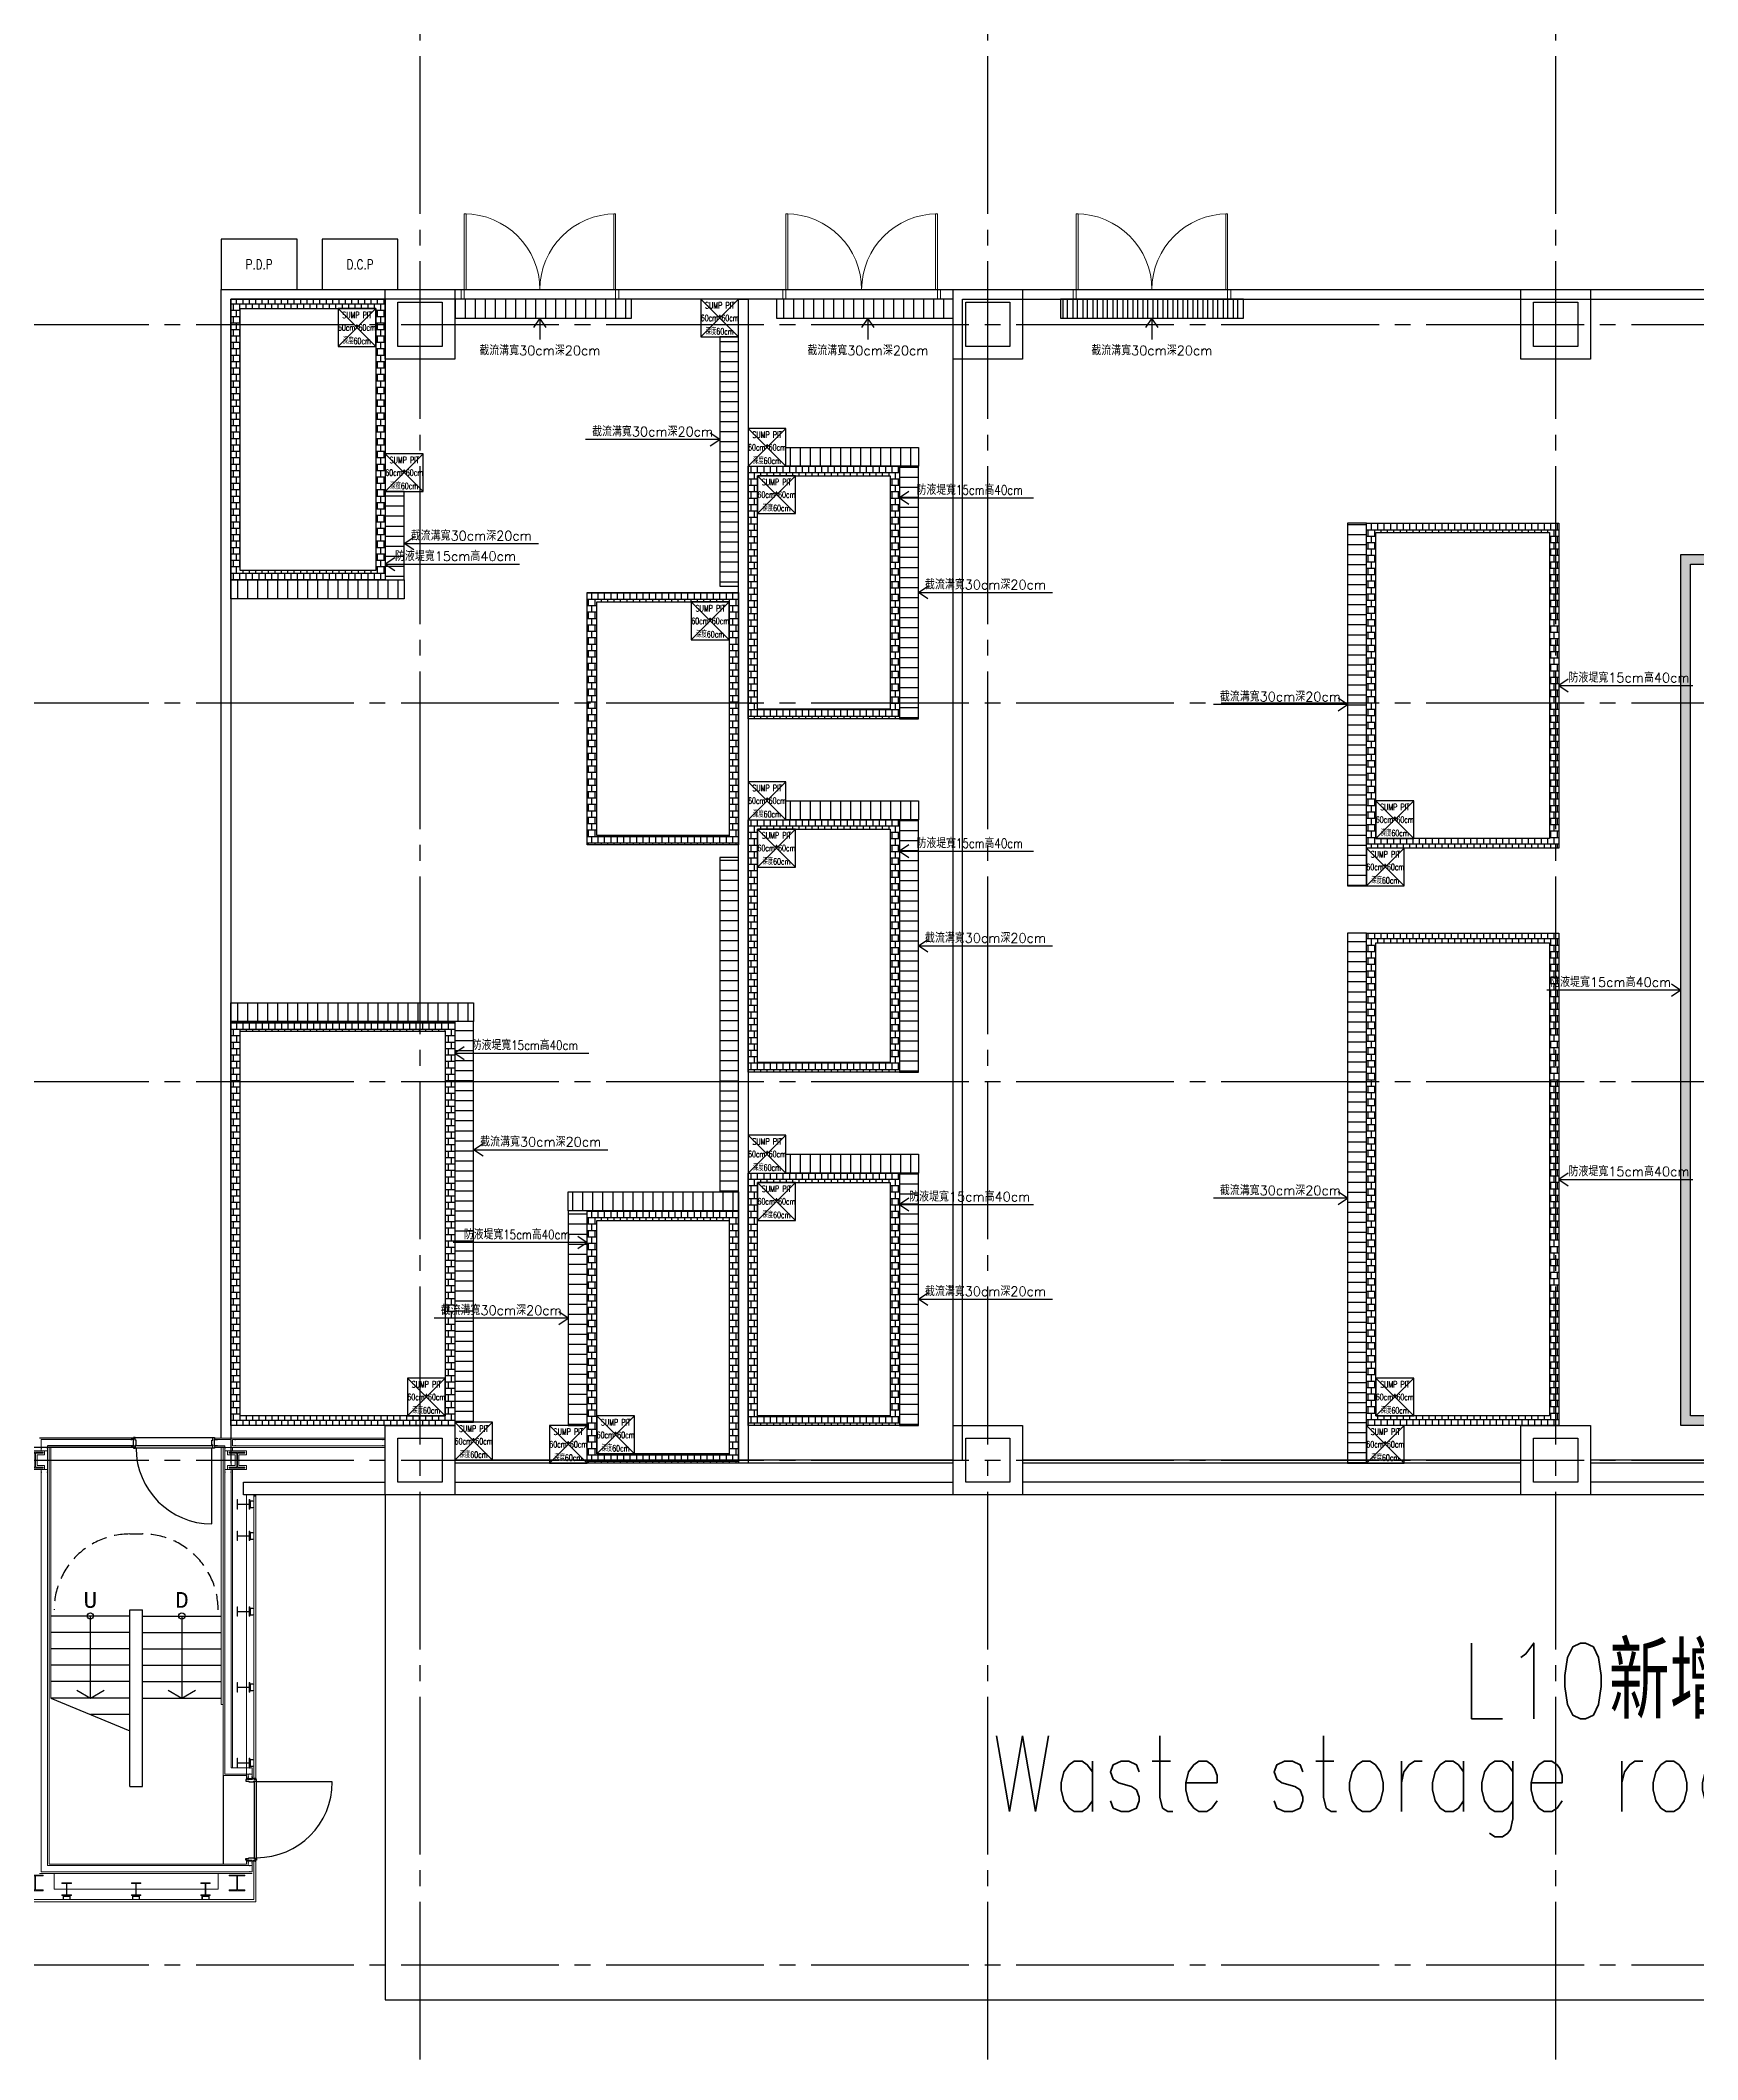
# Model space of a CAD drawing. Header units: millimetres. Extents: x -8103 to 195597, y 6477 to 112111.
# Drawn here: x 8458 to 11085, y 10600 to 13800 of the extents above; entities that cross this region are included whole.
import ezdxf
from ezdxf.enums import TextEntityAlignment as Align

# ---------------------------------------------------------------- set-up
doc = ezdxf.new("R2010")
doc.units = ezdxf.units.MM
doc.header["$LTSCALE"] = 100
doc.linetypes.add('X-N-FAB-L10$0$COL-CEN-LIN', pattern=[3.25, 2.5, -0.25, 0.25, -0.25])
doc.linetypes.add('X-N-FAB-L10$0$HIDDEN', pattern=[0.375, 0.25, -0.125])
for name, color, linetype in [('0-XREF', 7, 'Continuous'), ('X-N-FAB-L10$0$00-Dike', 8, 'Continuous'), ('X-N-FAB-L10$0$00-PANEL', 8, 'Continuous'), ('X-N-FAB-L10$0$00-SUMP PIT', 8, 'Continuous'), ('X-N-FAB-L10$0$00-截流溝', 8, 'Continuous'), ('X-N-FAB-L10$0$00-門', 8, 'Continuous'), ('X-N-FAB-L10$0$08', 8, 'Continuous'), ('X-N-FAB-L10$0$12', 8, 'Continuous'), ('X-N-FAB-L10$0$200K新增範圍', 8, 'Continuous'), ('X-N-FAB-L10$0$4', 8, 'Continuous'), ('X-N-FAB-L10$0$A-WALL-IN', 8, 'Continuous'), ('X-N-FAB-L10$0$BEAM', 8, 'Continuous'), ('X-N-FAB-L10$0$BLOCK', 8, 'Continuous'), ('X-N-FAB-L10$0$CCL', 8, 'X-N-FAB-L10$0$COL-CEN-LIN'), ('X-N-FAB-L10$0$COL', 8, 'Continuous'), ('X-N-FAB-L10$0$COL-S', 8, 'Continuous'), ('X-N-FAB-L10$0$DOOR', 8, 'Continuous'), ('X-N-FAB-L10$0$DRAIN', 8, 'Continuous'), ('X-N-FAB-L10$0$HID', 8, 'X-N-FAB-L10$0$HIDDEN'), ('X-N-FAB-L10$0$HR', 8, 'Continuous'), ('X-N-FAB-L10$0$ST', 8, 'Continuous'), ('X-N-FAB-L10$0$TXT', 8, 'Continuous'), ('X-N-FAB-L10$0$TXT-C', 8, 'Continuous'), ('X-N-FAB-L10$0$TXT-CODE', 8, 'Continuous'), ('X-N-FAB-L10$0$WALL-P', 8, 'Continuous'), ('X-N-FAB-L10$0$WALL-RC', 8, 'Continuous')]:
    doc.layers.add(name, color=color, linetype=linetype)
doc.layers.add('X-N-FAB-L10$0$ARC', color=8, linetype='Continuous', lineweight=0)
doc.layers.add('X-N-FAB-L10$0$STEEL1', color=8, linetype='Continuous', lineweight=0)
doc.styles.add('X-N-FAB-L10$0$ATS', font='monotxt.shx', dxfattribs={"bigfont": 'BIGFONT.shx'})
doc.styles.add('X-N-FAB-L10$0$CHINA', font='simplex.shx', dxfattribs={"width": 0.75, "bigfont": 'chineset.shx'})
doc.styles.add('X-N-FAB-L10$0$STANDARD', font='SIMPLEX', dxfattribs={"bigfont": 'BIGFONT'})

# ---------------------------------------------------------------- blocks, each defined once
blk = doc.blocks.new('*U87')
at = {"layer": 'X-N-FAB-L10$0$COL', "ltscale": 0.1}
blk.add_lwpolyline([(0, 0), (110, 0), (110, -110), (0, -110)], close=True, dxfattribs=at)
blk = doc.blocks.new('X-N-FAB-L10$0$A$C467ba2ca')
at = {"layer": 'X-N-FAB-L10$0$CCL'}
for p, q in [((-17950, 0), (-17950, 9160)), ((-17050, 0), (-17050, 9160)), ((-17050, 0), (-17050, 9160)), ((-16150, 0), (-16150, 9160)), ((-27730, 2750), (360, 2750)), ((-27730, 2150), (360, 2150)), ((-27730, 1550), (360, 1550)), ((-27730, 950), (360, 950)), ((-27730, 150), (360, 150))]:
    blk.add_line(p, q, dxfattribs=at)
at = {"layer": 'X-N-FAB-L10$0$COL-S'}
for points in [[(-17985, 2785), (-17915, 2785), (-17915, 2715), (-17985, 2715)], [(-17085, 2785), (-17015, 2785), (-17015, 2715), (-17085, 2715)], [(-16185, 2785), (-16115, 2785), (-16115, 2715), (-16185, 2715)], [(-17985, 985), (-17915, 985), (-17915, 915), (-17985, 915)], [(-17085, 985), (-17015, 985), (-17015, 915), (-17085, 915)], [(-16185, 985), (-16115, 985), (-16115, 915), (-16185, 915)]]:
    blk.add_lwpolyline(points, close=True, dxfattribs=at)
at = {"layer": 'X-N-FAB-L10$0$BEAM'}
for p in [(-18005, 2805), (-17105, 2805), (-16205, 2805), (-18005, 1005), (-17105, 1005), (-16205, 1005)]:
    blk.add_blockref('*U87', p, dxfattribs=at)
blk = doc.blocks.new('X-N-FAB-L10$0$A$C5b9bb6f0')
at = {"layer": 'X-N-FAB-L10$0$12'}
for p, q in [((11206.6, 2337), (11206.6, 2467)), ((11351.6, 2467), (11351.6, 2337))]:
    blk.add_line(p, q, dxfattribs=at)
for points in [[(11185, 2349.5), (11206.6, 2337), (11228.3, 2349.5)], [(11330, 2349.5), (11351.6, 2337), (11373.3, 2349.5)]]:
    blk.add_lwpolyline(points, dxfattribs=at)
for centre in [(11206.6, 2467), (11351.6, 2467)]:
    blk.add_circle(centre, 5, dxfattribs=at)
at = {"layer": 'X-N-FAB-L10$0$ARC'}
for p, q in [((11144.1, 2734), (11144.1, 2337)), ((11414.1, 2327), (11414.1, 2734)), ((11414.1, 2327), (11417.1, 2327)), ((11469.1, 2209.5), (11465.6, 2209.5)), ((11469.1, 2078.5), (11465.6, 2078.5))]:
    blk.add_line(p, q, dxfattribs=at)
blk.add_lwpolyline([(11670.1, 2737.5), (11670.1, 2736.5), (11674.1, 2736.5), (11674.1, 2746.5), (11670.1, 2746.5), (11670.1, 2745.5)], dxfattribs=at)
at = {"layer": 'X-N-FAB-L10$0$DOOR'}
for p, q in [((11277.6, 2750), (11400.6, 2750)), ((11399.1, 2613), (11399.1, 2733)), ((11417.1, 2214), (11417.1, 2074)), ((11590.1, 2204), (11470.1, 2204))]:
    blk.add_line(p, q, dxfattribs=at)
for points in [[(11271.1, 2737.5), (11271.1, 2736.5), (11275.1, 2736.5), (11275.1, 2746.5), (11271.1, 2746.5), (11271.1, 2745.5)], [(11275.1, 2735.5), (11275.1, 2733), (11277.6, 2733), (11277.6, 2737.5), (11279.1, 2737.5), (11279.1, 2745.5), (11277.6, 2745.5), (11277.6, 2750), (11275.1, 2750), (11275.1, 2747.5)], [(11403.1, 2735.5), (11403.1, 2733), (11400.6, 2733), (11400.6, 2737.5), (11399.1, 2737.5), (11399.1, 2745.5), (11400.6, 2745.5), (11400.6, 2750), (11403.1, 2750), (11403.1, 2747.5)], [(11407.1, 2737.5), (11407.1, 2736.5), (11403.1, 2736.5), (11403.1, 2746.5), (11407.1, 2746.5), (11407.1, 2745.5)], [(11455.6, 2208), (11453.1, 2208), (11453.1, 2205.5), (11457.6, 2205.5), (11457.6, 2204), (11465.6, 2204), (11465.6, 2205.5), (11470.1, 2205.5), (11470.1, 2208), (11467.6, 2208)], [(11462.1, 2212), (11463.1, 2212), (11463.1, 2208), (11456.6, 2208), (11456.6, 2212), (11457.6, 2212)], [(11467.6, 2208), (11465.6, 2209.5), (11465.6, 2208), (11467.6, 2208), (11467.6, 2209.5), (11465.6, 2209.5)], [(11455.6, 2080), (11453.1, 2080), (11453.1, 2082.5), (11457.6, 2082.5), (11457.6, 2084), (11465.6, 2084), (11465.6, 2082.5), (11470.1, 2082.5), (11470.1, 2080), (11467.6, 2080)], [(11467.6, 2080), (11465.6, 2078.5), (11465.6, 2080), (11467.6, 2080), (11467.6, 2078.5), (11465.6, 2078.5)]]:
    blk.add_lwpolyline(points, dxfattribs=at)
for points in [[(11275.1, 2749), (11275.1, 2747.8), (11274.1, 2747.8), (11274.1, 2749, 0.780046)], [(11403.1, 2749), (11403.1, 2747.8), (11404.1, 2747.8), (11404.1, 2749, -0.780046)], [(11469.1, 2208), (11467.6, 2208), (11467.6, 2209.5), (11469.1, 2209.5, 0.433794)], [(11469.1, 2080), (11467.6, 2080), (11467.6, 2078.5), (11469.1, 2078.5, -0.433794)]]:
    blk.add_lwpolyline(points, format="xyb", close=True, dxfattribs=at)
for points in [[(11400.1, 2733), (11278.1, 2733), (11278.1, 2737), (11400.1, 2737)], [(11470.1, 2083), (11470.1, 2205), (11466.1, 2205), (11466.1, 2083)]]:
    blk.add_lwpolyline(points, close=True, dxfattribs=at)
for centre, start, end in [((11399.1, 2733), 180, 270), ((11470.1, 2204), 270, 0)]:
    blk.add_arc(centre, 120, start, end, dxfattribs=at)
at = {"layer": 'X-N-FAB-L10$0$HID'}
blk.add_lwpolyline([(11149.1, 2477, -0.414214), (11269.1, 2597), (11289.1, 2597, -0.414214), (11409.1, 2477)], format="xyb", dxfattribs=at)
at = {"layer": 'X-N-FAB-L10$0$HR'}
for p, q in [((11269.1, 2477), (11289.1, 2477)), ((11269.1, 2285), (11269.1, 2477)), ((11289.1, 2327), (11289.1, 2477)), ((11289.1, 2197), (11289.1, 2327)), ((11269.1, 2197), (11269.1, 2285)), ((11269.1, 2197), (11289.1, 2197))]:
    blk.add_line(p, q, dxfattribs=at)
at = {"layer": 'X-N-FAB-L10$0$ST'}
for p, q in [((11269.1, 2467), (11144.1, 2467)), ((11289.1, 2467), (11414.1, 2467)), ((11269.1, 2441), (11144.1, 2441)), ((11289.1, 2441), (11414.1, 2441)), ((11269.1, 2415), (11144.1, 2415)), ((11289.1, 2415), (11414.1, 2415)), ((11269.1, 2389), (11144.1, 2389)), ((11289.1, 2389), (11414.1, 2389)), ((11269.1, 2363), (11144.1, 2363)), ((11269.1, 2337), (11144.1, 2337)), ((11144.1, 2337), (11269.1, 2285)), ((11289.1, 2363), (11414.1, 2363)), ((11289.1, 2337), (11414.1, 2337)), ((11269.1, 2311), (11206.6, 2311))]:
    blk.add_line(p, q, dxfattribs=at)
at = {"layer": 'X-N-FAB-L10$0$STEEL1'}
for p, q in [((11275.1, 2746.5), (11128.6, 2746.5)), ((11128.6, 2746.5), (11128.6, 2736.5)), ((11128.6, 2736.5), (11128.6, 2729)), ((11138.6, 2071.5), (11138.6, 2736.5)), ((11141.1, 2074), (11141.1, 2734)), ((11403.1, 2749), (11432.1, 2749)), ((11403.1, 2746.5), (11429.6, 2746.5)), ((11403.1, 2734), (11674.1, 2734)), ((11417.1, 2214), (11417.1, 2734)), ((11419.6, 2736.5), (11419.6, 2216.5)), ((11429.6, 2746.5), (11429.6, 2736.5)), ((11429.6, 2736.5), (11429.6, 2729)), ((11429.6, 2722.6), (11429.6, 2705.4)), ((11432.1, 2749), (11674.1, 2749)), ((11432.1, 2746.5), (11674.1, 2746.5)), ((11432.1, 2736.5), (11674.1, 2736.5)), ((11432.1, 2734), (11432.1, 2729)), ((11128.6, 2061.5), (11128.6, 2699)), ((11429.6, 2699), (11429.6, 2226.5)), ((11432.1, 2699), (11432.1, 2226.5)), ((11454.1, 2209.5), (11454.1, 2659)), ((11469.1, 2659), (11465.6, 2659)), ((11465.6, 2209.5), (11465.6, 2657)), ((11469.1, 2657), (11465.6, 2657)), ((11469.1, 2209.5), (11469.1, 2657)), ((11417.1, 2214), (11454.1, 2214)), ((11419.6, 2216.5), (11463.1, 2216.5)), ((11429.6, 2226.5), (11463.1, 2226.5)), ((11454.1, 2214), (11432.1, 2214)), ((11454.1, 2214), (11454.1, 2208)), ((11454.1, 2214), (11454.1, 2209.5)), ((11454.1, 2209.5), (11469.1, 2209.5)), ((11456.6, 2216.5), (11456.6, 2208)), ((11463.1, 2226.5), (11463.1, 2208)), ((11454.1, 2074), (11454.1, 2080)), ((11456.6, 2071.5), (11456.6, 2080)), ((11463.1, 2061.5), (11463.1, 2080)), ((11126.1, 2059), (11463.1, 2059)), ((11128.6, 2061.5), (11463.1, 2061.5)), ((11138.6, 2071.5), (11463.1, 2071.5)), ((11141.1, 2074), (11454.1, 2074)), ((11149.1, 2034), (11149.1, 2059)), ((11409.1, 2034), (11409.1, 2059)), ((11454.1, 2074), (11432.1, 2074)), ((11454.1, 2074), (11454.1, 2078.5)), ((11454.1, 2078.5), (11469.1, 2078.5)), ((11465.6, 2017.5), (11465.6, 2078.5)), ((11469.1, 2014), (11469.1, 2078.5)), ((11465.6, 2017.5), (11092.6, 2017.5)), ((11409.1, 2034), (11149.1, 2034)), ((11469.1, 2014), (11089.1, 2014))]:
    blk.add_line(p, q, dxfattribs=at)
for points in [[(11104.1, 2699), (11134.1, 2699), (11134.1, 2705.4), (11122.1, 2705.4), (11122.1, 2722.6), (11134.1, 2722.6), (11134.1, 2729), (11104.1, 2729), (11104.1, 2722.6), (11116.2, 2722.6), (11116.2, 2705.4), (11104.1, 2705.4)], [(11106.6, 2701.5), (11131.6, 2701.5), (11131.6, 2702.9), (11119.6, 2702.9), (11119.6, 2725.1), (11131.6, 2725.1), (11131.6, 2726.5), (11106.6, 2726.5), (11106.6, 2725.1), (11118.7, 2725.1), (11118.7, 2702.9), (11106.6, 2702.9)], [(11424.1, 2699), (11454.1, 2699), (11454.1, 2705.4), (11442.1, 2705.4), (11442.1, 2722.6), (11454.1, 2722.6), (11454.1, 2729), (11424.1, 2729), (11424.1, 2722.6), (11436.2, 2722.6), (11436.2, 2705.4), (11424.1, 2705.4)], [(11426.6, 2726.5), (11451.6, 2726.5), (11451.6, 2725.1), (11439.6, 2725.1), (11439.6, 2702.9), (11451.6, 2702.9), (11451.6, 2701.5), (11426.6, 2701.5), (11426.6, 2702.9), (11438.7, 2702.9), (11438.7, 2725.1), (11426.6, 2725.1)], [(11459.1, 2636.5), (11459.1, 2651.5), (11458.2, 2651.5), (11458.2, 2644.3), (11440, 2644.3), (11440, 2651.5), (11439.1, 2651.5), (11439.1, 2636.5), (11440, 2636.5), (11440, 2643.7), (11458.2, 2643.7), (11458.2, 2636.5)], [(11464.1, 2649.6), (11459.1, 2649.6), (11459.1, 2644.6), (11459.7, 2644.6), (11459.7, 2649), (11464.1, 2649)], [(11464.1, 2638.4), (11459.1, 2638.4), (11459.1, 2643.4), (11459.7, 2643.4), (11459.7, 2639), (11464.1, 2639)], [(11460.6, 2639), (11460.6, 2649), (11465.6, 2649), (11465.6, 2639)], [(11459.1, 2586.5), (11459.1, 2601.5), (11458.2, 2601.5), (11458.2, 2594.3), (11440, 2594.3), (11440, 2601.5), (11439.1, 2601.5), (11439.1, 2586.5), (11440, 2586.5), (11440, 2593.7), (11458.2, 2593.7), (11458.2, 2586.5)], [(11464.1, 2599.6), (11459.1, 2599.6), (11459.1, 2594.6), (11459.7, 2594.6), (11459.7, 2599), (11464.1, 2599)], [(11464.1, 2588.4), (11459.1, 2588.4), (11459.1, 2593.4), (11459.7, 2593.4), (11459.7, 2589), (11464.1, 2589)], [(11460.6, 2589), (11460.6, 2599), (11465.6, 2599), (11465.6, 2589)], [(11459.1, 2466.5), (11459.1, 2481.5), (11458.2, 2481.5), (11458.2, 2474.3), (11440, 2474.3), (11440, 2481.5), (11439.1, 2481.5), (11439.1, 2466.5), (11440, 2466.5), (11440, 2473.7), (11458.2, 2473.7), (11458.2, 2466.5)], [(11464.1, 2479.6), (11459.1, 2479.6), (11459.1, 2474.6), (11459.7, 2474.6), (11459.7, 2479), (11464.1, 2479)], [(11464.1, 2468.4), (11459.1, 2468.4), (11459.1, 2473.4), (11459.7, 2473.4), (11459.7, 2469), (11464.1, 2469)], [(11460.6, 2469), (11460.6, 2479), (11465.6, 2479), (11465.6, 2469)], [(11459.1, 2346.5), (11459.1, 2361.5), (11458.2, 2361.5), (11458.2, 2354.3), (11440, 2354.3), (11440, 2361.5), (11439.1, 2361.5), (11439.1, 2346.5), (11440, 2346.5), (11440, 2353.7), (11458.2, 2353.7), (11458.2, 2346.5)], [(11464.1, 2359.6), (11459.1, 2359.6), (11459.1, 2354.6), (11459.7, 2354.6), (11459.7, 2359), (11464.1, 2359)], [(11464.1, 2348.4), (11459.1, 2348.4), (11459.1, 2353.4), (11459.7, 2353.4), (11459.7, 2349), (11464.1, 2349)], [(11460.6, 2349), (11460.6, 2359), (11465.6, 2359), (11465.6, 2349)], [(11459.1, 2226.5), (11459.1, 2241.5), (11458.2, 2241.5), (11458.2, 2234.3), (11440, 2234.3), (11440, 2241.5), (11439.1, 2241.5), (11439.1, 2226.5), (11440, 2226.5), (11440, 2233.7), (11458.2, 2233.7), (11458.2, 2226.5)], [(11464.1, 2239.6), (11459.1, 2239.6), (11459.1, 2234.6), (11459.7, 2234.6), (11459.7, 2239), (11464.1, 2239)], [(11464.1, 2228.4), (11459.1, 2228.4), (11459.1, 2233.4), (11459.7, 2233.4), (11459.7, 2229), (11464.1, 2229)], [(11460.6, 2229), (11460.6, 2239), (11465.6, 2239), (11465.6, 2229)], [(11106.6, 2031.5), (11131.6, 2031.5), (11131.6, 2032.9), (11119.6, 2032.9), (11119.6, 2055.1), (11131.6, 2055.1), (11131.6, 2056.5), (11106.6, 2056.5), (11106.6, 2055.1), (11118.7, 2055.1), (11118.7, 2032.9), (11106.6, 2032.9)], [(11426.6, 2056.5), (11451.6, 2056.5), (11451.6, 2055.1), (11439.6, 2055.1), (11439.6, 2032.9), (11451.6, 2032.9), (11451.6, 2031.5), (11426.6, 2031.5), (11426.6, 2032.9), (11438.7, 2032.9), (11438.7, 2055.1), (11426.6, 2055.1)], [(11161.6, 2024), (11176.6, 2024), (11176.6, 2024.9), (11169.4, 2024.9), (11169.4, 2043.1), (11176.6, 2043.1), (11176.6, 2044), (11161.6, 2044), (11161.6, 2043.1), (11168.8, 2043.1), (11168.8, 2024.9), (11161.6, 2024.9)], [(11163.5, 2019), (11163.5, 2024), (11168.5, 2024), (11168.5, 2023.4), (11164.1, 2023.4), (11164.1, 2019)], [(11164.1, 2022.5), (11174.1, 2022.5), (11174.1, 2017.5), (11164.1, 2017.5)], [(11174.7, 2019), (11174.7, 2024), (11169.7, 2024), (11169.7, 2023.4), (11174.1, 2023.4), (11174.1, 2019)], [(11271.6, 2024), (11286.6, 2024), (11286.6, 2024.9), (11279.4, 2024.9), (11279.4, 2043.1), (11286.6, 2043.1), (11286.6, 2044), (11271.6, 2044), (11271.6, 2043.1), (11278.8, 2043.1), (11278.8, 2024.9), (11271.6, 2024.9)], [(11273.5, 2019), (11273.5, 2024), (11278.5, 2024), (11278.5, 2023.4), (11274.1, 2023.4), (11274.1, 2019)], [(11274.1, 2022.5), (11284.1, 2022.5), (11284.1, 2017.5), (11274.1, 2017.5)], [(11284.7, 2019), (11284.7, 2024), (11279.7, 2024), (11279.7, 2023.4), (11284.1, 2023.4), (11284.1, 2019)], [(11396.6, 2024), (11381.6, 2024), (11381.6, 2024.9), (11388.8, 2024.9), (11388.8, 2043.1), (11381.6, 2043.1), (11381.6, 2044), (11396.6, 2044), (11396.6, 2043.1), (11389.4, 2043.1), (11389.4, 2024.9), (11396.6, 2024.9)], [(11383.5, 2019), (11383.5, 2024), (11388.5, 2024), (11388.5, 2023.4), (11384.1, 2023.4), (11384.1, 2019)], [(11394.1, 2022.5), (11384.1, 2022.5), (11384.1, 2017.5), (11394.1, 2017.5)], [(11394.7, 2019), (11394.7, 2024), (11389.7, 2024), (11389.7, 2023.4), (11394.1, 2023.4), (11394.1, 2019)]]:
    blk.add_lwpolyline(points, close=True, dxfattribs=at)
for points in [[(11137.6, 2733), (11138.6, 2733), (11138.6, 2729), (11128.6, 2729), (11128.6, 2733), (11129.6, 2733)], [(11420.6, 2733), (11419.6, 2733), (11419.6, 2729), (11429.6, 2729), (11429.6, 2733), (11428.6, 2733)], [(11436.1, 2737.5), (11436.1, 2736.5), (11432.1, 2736.5), (11432.1, 2746.5), (11436.1, 2746.5), (11436.1, 2745.5)], [(11137.6, 2695), (11138.6, 2695), (11138.6, 2699), (11128.6, 2699), (11128.6, 2695), (11129.6, 2695)], [(11420.6, 2695), (11419.6, 2695), (11419.6, 2699), (11429.6, 2699), (11429.6, 2695), (11428.6, 2695)], [(11467.6, 2657), (11465.6, 2659), (11465.6, 2657), (11467.6, 2657), (11467.6, 2659), (11465.6, 2659)], [(11459.1, 2217.5), (11459.1, 2216.5), (11463.1, 2216.5), (11463.1, 2226.5), (11459.1, 2226.5), (11459.1, 2225.5)], [(11462.1, 2076), (11463.1, 2076), (11463.1, 2080), (11456.6, 2080), (11456.6, 2076), (11457.6, 2076)], [(11459.1, 2070.5), (11459.1, 2071.5), (11463.1, 2071.5), (11463.1, 2061.5), (11459.1, 2061.5), (11459.1, 2062.5)]]:
    blk.add_lwpolyline(points, dxfattribs=at)
blk.add_lwpolyline([(11469.1, 2657), (11467.6, 2657), (11467.6, 2659), (11469.1, 2659, 0.294457)], format="xyb", close=True, dxfattribs=at)
at = {"layer": 'X-N-FAB-L10$0$WALL-P'}
for p, q in [((11275.1, 2734), (10884.1, 2734)), ((11275.1, 2749), (11126.1, 2749)), ((11275.1, 2736.5), (11138.6, 2736.5)), ((11403.1, 2736.5), (11419.6, 2736.5)), ((12574.1, 2714), (11784.1, 2714)), ((12574.1, 2709), (11784.1, 2709)), ((13474.1, 2714), (12684.1, 2714)), ((13474.1, 2709), (12684.1, 2709)), ((14374.1, 2714), (13584.1, 2714)), ((14374.1, 2709), (13584.1, 2709))]:
    blk.add_line(p, q, dxfattribs=at)
at = {"layer": 'X-N-FAB-L10$0$WALL-RC'}
for p, q in [((11449.1, 2679), (11674.1, 2679)), ((11449.1, 2659), (11449.1, 2679)), ((16284.1, 2659), (11449.1, 2659)), ((11784.1, 2679), (12574.1, 2679)), ((13474.1, 2679), (12684.1, 2679)), ((14374.1, 2679), (13584.1, 2679))]:
    blk.add_line(p, q, dxfattribs=at)
at = {"layer": 'X-N-FAB-L10$0$ST', "style": 'X-N-FAB-L10$0$ATS'}
for s, p in [('U', (11206.6, 2492.5)), ('D', (11351.6, 2492.5))]:
    blk.add_text(s, height=25, dxfattribs=at).set_placement(p, align=Align.MIDDLE_CENTER)
blk = doc.blocks.new('X-N-FAB-L10$0$A$Cf42b12f3')
at = {"layer": 'X-N-FAB-L10$0$DOOR', "lineweight": 0}
for p, q in [((0, 120), (0, 135)), ((0, 135), (5, 135)), ((5, 135), (5, 120)), ((250, 135), (245, 135)), ((245, 135), (245, 120)), ((250, 120), (250, 135)), ((5, 120), (0, 120)), ((5, 0), (5, 120)), ((5, 120), (8, 120)), ((8, 120), (8, 0)), ((242, 120), (242, 0)), ((245, 120), (242, 120)), ((245, 0), (245, 120)), ((245, 120), (250, 120)), ((8, 0), (5, 0)), ((242, 0), (245, 0))]:
    blk.add_line(p, q, dxfattribs=at)
for centre, start, end in [((5, 120), 270, 0), ((245, 120), 180, 270)]:
    blk.add_arc(centre, 120, start, end, dxfattribs=at)
blk = doc.blocks.new('X-N-FAB-L10$0$SUMP PIT')
at = {"layer": 'X-N-FAB-L10$0$08'}
for p, q in [((-30, 30), (30, -30)), ((-30, -30), (30, 30))]:
    blk.add_line(p, q, dxfattribs=at)
blk.add_lwpolyline([(-30, -30), (30, -30), (30, 30), (-30, 30)], close=True, dxfattribs=at)
at = {"layer": 'X-N-FAB-L10$0$TXT-C', "style": 'X-N-FAB-L10$0$STANDARD', "width": 0.6}
for s, p in [('60cm*60cm', (0, 0)), ('SUMP PIT', (0, 20)), ('深度60cm', (0, -20))]:
    blk.add_text(s, height=10, dxfattribs=at).set_placement(p, align=Align.MIDDLE)
blk = doc.blocks.new('X-N-FAB-L10$0$A$C1988aaf9')
at = {"layer": 'X-N-FAB-L10$0$00-Dike'}
h = blk.add_hatch(dxfattribs=at)
h.set_pattern_fill('AR-B88', color=256, scale=0.05)
h.set_pattern_definition([(0, (-3300.801, -11550), (2e-15, 10.16), []), (90, (-3300.8013, -11550), (-5.08, 10.16), [10.16, -10.16])])
h.paths.add_polyline_path([(5100, 1840), (5345, 1840), (5345, 1395), (5100, 1395)])
h.paths.add_polyline_path([(5115, 1825), (5330, 1825), (5330, 1410), (5115, 1410)], flags=16)
h = blk.add_hatch(dxfattribs=at)
h.set_pattern_fill('AR-B88', color=256, scale=0.05)
h.set_pattern_definition([(0, (-3430, -10476.2), (0, 10.16), []), (90, (-3430, -10476.2), (-5.08, 10.16), [10.16, -10.16])])
h.paths.add_polyline_path([(5920, 1575), (6160, 1575), (6160, 1175), (5920, 1175)])
h.paths.add_polyline_path([(5935, 1560), (6145, 1560), (6145, 1190), (5935, 1190)], flags=16)
h = blk.add_hatch(dxfattribs=at)
h.set_pattern_fill('AR-B88', color=256, scale=0.05)
h.set_pattern_definition([(0, (-3280, -11237.5), (0, 10.16), []), (90, (-3280, -11237.5), (-5.08, 10.16), [10.16, -10.16])])
h.paths.add_polyline_path([(6900, 1485), (7205, 1485), (7205, 970), (6900, 970)])
h.paths.add_polyline_path([(6915, 1470), (7190, 1470), (7190, 985), (6915, 985)], flags=16)
h = blk.add_hatch(dxfattribs=at)
h.set_pattern_fill('AR-B88', color=256, scale=0.05)
h.set_pattern_definition([(0, (-5256.534, -11530), (0, 10.16), []), (90, (-5256.534, -11530), (-5.08, 10.16), [10.16, -10.16])])
h.paths.add_polyline_path([(7398.5, 1435), (7703.5, 1435), (7703.5, 55), (7398.5, 55)])
h.paths.add_polyline_path([(7413.5, 1420), (7688.5, 1420), (7688.5, 70), (7413.5, 70)], flags=16)
h = blk.add_hatch(dxfattribs=at)
h.set_pattern_fill('AR-B88', color=256, scale=0.05, angle=180)
h.set_pattern_definition([(180, (15255, 13026.2), (-4e-15, -10.16), []), (270, (15255, 13026.2), (5.08, -10.16), [10.16, -10.16])])
h.paths.add_polyline_path([(5905, 975), (5665, 975), (5665, 1375), (5905, 1375)])
h.paths.add_polyline_path([(5890, 990), (5680, 990), (5680, 1360), (5890, 1360)], flags=16)
h = blk.add_hatch(dxfattribs=at)
h.set_pattern_fill('AR-B88', color=256, scale=0.05)
h.set_pattern_definition([(0, (-3430, -11036.2), (0, 10.16), []), (90, (-3430, -11036.2), (-5.08, 10.16), [10.16, -10.16])])
h.paths.add_polyline_path([(5920, 1015), (6160, 1015), (6160, 615), (5920, 615)])
h.paths.add_polyline_path([(5935, 1000), (6145, 1000), (6145, 630), (5935, 630)], flags=16)
h = blk.add_hatch(dxfattribs=at)
h.set_pattern_fill('AR-B88', color=256, scale=0.05)
h.set_pattern_definition([(0, (-3280, -12322.5), (0, 10.16), []), (90, (-3280, -12322.5), (-5.08, 10.16), [10.16, -10.16])])
h.paths.add_polyline_path([(6900, 835), (7205, 835), (7205, 55), (6900, 55)])
h.paths.add_polyline_path([(6915, 820), (7190, 820), (7190, 70), (6915, 70)], flags=16)
h = blk.add_hatch(dxfattribs=at)
h.set_pattern_fill('AR-B88', color=256, scale=0.05)
h.set_pattern_definition([(360, (-2955, -11765), (2e-15, 10.16), []), (90, (-2955, -11765), (-5.08, 10.16), [10.16, -10.16])])
h.paths.add_polyline_path([(5100, 695), (5455, 695), (5455, 55), (5100, 55)])
h.paths.add_polyline_path([(5115, 680), (5440, 680), (5440, 70), (5115, 70)], flags=16)
h = blk.add_hatch(dxfattribs=at)
h.set_pattern_fill('AR-B88', color=256, scale=0.05)
h.set_pattern_definition([(0, (-3430, -11596.2), (0, 10.16), []), (90, (-3430, -11596.2), (-5.08, 10.16), [10.16, -10.16])])
h.paths.add_polyline_path([(5920, 455), (6160, 455), (6160, 55), (5920, 55)])
h.paths.add_polyline_path([(5935, 440), (6145, 440), (6145, 70), (5935, 70)], flags=16)
h = blk.add_hatch(dxfattribs=at)
h.set_pattern_fill('AR-B88', color=256, scale=0.05, angle=180)
h.set_pattern_definition([(180, (15255, 12046.2), (-1e-15, -10.16), []), (270, (15255, 12046.2), (5.08, -10.16), [10.16, -10.16])])
h.paths.add_polyline_path([(5905, -5), (5665, -5), (5665, 395), (5905, 395)])
h.paths.add_polyline_path([(5890, 10), (5680, 10), (5680, 380), (5890, 380)], flags=16)
at = {"layer": 'X-N-FAB-L10$0$00-截流溝'}
h = blk.add_hatch(dxfattribs=at)
h.set_pattern_fill('ANSI31', color=256, scale=5, angle=45)
h.set_pattern_definition([(90, (-9187.5, -11015), (-15.875, 3e-15), [])])
h.paths.add_polyline_path([(5455, 1810), (5735, 1810), (5735, 1840), (5455, 1840)])
h = blk.add_hatch(dxfattribs=at)
h.set_pattern_fill('ANSI31', color=256, scale=5, angle=45)
h.set_pattern_definition([(90, (-8667.5, -11015), (-15.875, 3e-15), [])])
h.paths.add_polyline_path([(5965, 1810), (6245, 1810), (6245, 1840), (5965, 1840)])
h = blk.add_hatch(dxfattribs=at)
h.set_pattern_fill('ANSI31', color=256, scale=5, angle=45)
h.set_pattern_definition([(90, (-8217.5, -11015), (-15.875, 3e-15), [])])
h.paths.add_polyline_path([(6415, 1810), (6705, 1810), (6705, 1840), (6415, 1840)])
h = blk.add_hatch(dxfattribs=at)
h.set_pattern_fill('ANSI31', color=256, scale=5, angle=-45)
h.set_pattern_definition([(360, (-6950, 14799.39), (6e-15, 15.875), [])])
h.paths.add_polyline_path([(5875, 1780), (5875, 1385), (5905, 1385), (5905, 1780)])
h = blk.add_hatch(dxfattribs=at)
h.set_pattern_fill('ANSI31', color=256, scale=5, angle=45)
h.set_pattern_definition([(90, (-9672.5, -11250), (-15.875, 3e-15), [])])
h.paths.add_polyline_path([(6190, 1575), (5980, 1575), (5980, 1605), (6190, 1605)])
h = blk.add_hatch(dxfattribs=at)
h.set_pattern_fill('ANSI31', color=256, scale=5, angle=-45)
h.set_pattern_definition([(360, (-6665, 14679.39), (6e-15, 15.875), [])])
h.paths.add_polyline_path([(6160, 1575), (6160, 1175), (6190, 1175), (6190, 1575)])
h = blk.add_hatch(dxfattribs=at)
h.set_pattern_fill('ANSI31', color=256, scale=5, angle=-45)
h.set_pattern_definition([(360, (-7480, 14554.39), (6e-15, 15.875), [])])
h.paths.add_polyline_path([(5345, 1535), (5345, 1395), (5375, 1395), (5375, 1535)])
h = blk.add_hatch(dxfattribs=at)
h.set_pattern_fill('ANSI31', color=256, scale=5, angle=-45)
h.set_pattern_definition([(360, (-5955, 14921.923), (6e-15, 15.875), [])])
h.paths.add_polyline_path([(6870, 1485), (6870, 910), (6900, 910), (6900, 1485)])
h = blk.add_hatch(dxfattribs=at)
h.set_pattern_fill('ANSI31', color=256, scale=5, angle=45)
h.set_pattern_definition([(90, (-10437.5, -11460), (-15.875, 3e-15), [])])
h.paths.add_polyline_path([(5375, 1365), (5100, 1365), (5100, 1395), (5375, 1395)])
h = blk.add_hatch(dxfattribs=at)
h.set_pattern_fill('ANSI31', color=256, scale=5, angle=45)
h.set_pattern_definition([(90, (-9672.5, -11810), (-15.875, 3e-15), [])])
h.paths.add_polyline_path([(6190, 1015), (5980, 1015), (5980, 1045), (6190, 1045)])
h = blk.add_hatch(dxfattribs=at)
h.set_pattern_fill('ANSI31', color=256, scale=5, angle=-45)
h.set_pattern_definition([(360, (-6665, 14119.39), (6e-15, 15.875), [])])
h.paths.add_polyline_path([(6160, 1015), (6160, 615), (6190, 615), (6190, 1015)])
h = blk.add_hatch(dxfattribs=at)
h.set_pattern_fill('ANSI31', color=256, scale=5, angle=-45)
h.set_pattern_definition([(360, (-6950, 13929.39), (6e-15, 15.875), [])])
h.paths.add_polyline_path([(5875, 955), (5875, 425), (5905, 425), (5905, 955)])
h = blk.add_hatch(dxfattribs=at)
h.set_pattern_fill('ANSI31', color=256, scale=5, angle=-45)
h.set_pattern_definition([(360, (-5955, 14006.923), (6e-15, 15.875), [])])
h.paths.add_polyline_path([(6870, 835), (6870, -5), (6900, -5), (6900, 835)])
h = blk.add_hatch(dxfattribs=at)
h.set_pattern_fill('ANSI31', color=256, scale=5, angle=45)
h.set_pattern_definition([(90, (-10437.5, -12130), (-15.875, 3e-15), [])])
h.paths.add_polyline_path([(5485, 695), (5100, 695), (5100, 725), (5485, 725)])
h = blk.add_hatch(dxfattribs=at)
h.set_pattern_fill('ANSI31', color=256, scale=5, angle=-45)
h.set_pattern_definition([(360, (-7370, 13564.39), (6e-15, 15.875), [])])
h.paths.add_polyline_path([(5455, 695), (5455, 60), (5485, 60), (5485, 695)])
h = blk.add_hatch(dxfattribs=at)
h.set_pattern_fill('ANSI31', color=256, scale=5, angle=45)
h.set_pattern_definition([(90, (-9672.5, -12370), (-15.875, 3e-15), [])])
h.paths.add_polyline_path([(6190, 455), (5980, 455), (5980, 485), (6190, 485)])
h = blk.add_hatch(dxfattribs=at)
h.set_pattern_fill('ANSI31', color=256, scale=5, angle=-45)
h.set_pattern_definition([(360, (-6665, 13559.39), (6e-15, 15.875), [])])
h.paths.add_polyline_path([(6160, 455), (6160, 55), (6190, 55), (6190, 455)])
h = blk.add_hatch(dxfattribs=at)
h.set_pattern_fill('ANSI31', color=256, scale=5, angle=45)
h.set_pattern_definition([(90, (-10017.5, -12430), (-15.875, 3e-15), [])])
h.paths.add_polyline_path([(5905, 395), (5635, 395), (5635, 425), (5905, 425)])
h = blk.add_hatch(dxfattribs=at)
h.set_pattern_fill('ANSI31', color=256, scale=5, angle=-45)
h.set_pattern_definition([(360, (-7190, 13559.39), (6e-15, 15.875), [])])
h.paths.add_polyline_path([(5635, 395), (5635, 55), (5665, 55), (5665, 395)])
at = {"layer": 'X-N-FAB-L10$0$00-Dike'}
for points in [[(5100, 1840), (5345, 1840), (5345, 1395), (5100, 1395)], [(5115, 1825), (5330, 1825), (5330, 1410), (5115, 1410)], [(5920, 1575), (6160, 1575), (6160, 1175), (5920, 1175)], [(5935, 1560), (6145, 1560), (6145, 1190), (5935, 1190)], [(6900, 1485), (7205, 1485), (7205, 970), (6900, 970)], [(6915, 1470), (7190, 1470), (7190, 985), (6915, 985)], [(7398.5, 1435), (7703.5, 1435), (7703.5, 55), (7398.5, 55)], [(7413.5, 1420), (7688.5, 1420), (7688.5, 70), (7413.5, 70)], [(5905, 975), (5665, 975), (5665, 1375), (5905, 1375)], [(5890, 990), (5680, 990), (5680, 1360), (5890, 1360)], [(5920, 1015), (6160, 1015), (6160, 615), (5920, 615)], [(5935, 1000), (6145, 1000), (6145, 630), (5935, 630)], [(6900, 835), (7205, 835), (7205, 55), (6900, 55)], [(6915, 820), (7190, 820), (7190, 70), (6915, 70)], [(5100, 695), (5455, 695), (5455, 55), (5100, 55)], [(5115, 680), (5440, 680), (5440, 70), (5115, 70)], [(5920, 455), (6160, 455), (6160, 55), (5920, 55)], [(5935, 440), (6145, 440), (6145, 70), (5935, 70)], [(5905, -5), (5665, -5), (5665, 395), (5905, 395)], [(5890, 10), (5680, 10), (5680, 380), (5890, 380)]]:
    blk.add_lwpolyline(points, close=True, dxfattribs=at)
for points in [[(6175, 1535), (6160, 1525), (6175, 1515)], [(6160, 1525), (6372.6, 1525)], [(5360, 1430), (5345, 1420), (5360, 1410)], [(7220, 1237.5), (7205, 1227.5), (7220, 1217.5)], [(6175, 975), (6160, 965), (6175, 955)], [(6160, 965), (6372.6, 965)], [(7383.5, 755), (7398.5, 745), (7383.5, 735)], [(5470, 655), (5455, 645), (5470, 635)], [(5455, 645), (5667.6, 645)], [(7220, 455), (7205, 445), (7220, 435)], [(5650, 355), (5665, 345), (5650, 335)], [(5665, 345), (5452.4, 345)]]:
    blk.add_lwpolyline(points, dxfattribs=at)
at = {"layer": 'X-N-FAB-L10$0$00-PANEL'}
for points in [[(5085, 1855), (5205, 1855), (5205, 1935), (5085, 1935)], [(5245, 1855), (5365, 1855), (5365, 1935), (5245, 1935)]]:
    blk.add_lwpolyline(points, close=True, dxfattribs=at)
at = {"layer": 'X-N-FAB-L10$0$00-截流溝'}
for points in [[(5455, 1810), (5735, 1810), (5735, 1840), (5455, 1840)], [(5965, 1810), (6245, 1810), (6245, 1840), (5965, 1840)], [(6415, 1810), (6705, 1810), (6705, 1840), (6415, 1840)], [(5875, 1780), (5875, 1385), (5905, 1385), (5905, 1780)], [(6190, 1575), (5980, 1575), (5980, 1605), (6190, 1605)], [(6160, 1575), (6160, 1175), (6190, 1175), (6190, 1575)], [(5345, 1535), (5345, 1395), (5375, 1395), (5375, 1535)], [(6870, 1485), (6870, 910), (6900, 910), (6900, 1485)], [(5375, 1365), (5100, 1365), (5100, 1395), (5375, 1395)], [(6190, 1015), (5980, 1015), (5980, 1045), (6190, 1045)], [(6160, 1015), (6160, 615), (6190, 615), (6190, 1015)], [(5875, 955), (5875, 425), (5905, 425), (5905, 955)], [(6870, 835), (6870, -5), (6900, -5), (6900, 835)], [(5485, 695), (5100, 695), (5100, 725), (5485, 725)], [(5455, 695), (5455, 60), (5485, 60), (5485, 695)], [(6190, 455), (5980, 455), (5980, 485), (6190, 485)], [(6160, 455), (6160, 55), (6190, 55), (6190, 455)], [(5905, 395), (5635, 395), (5635, 425), (5905, 425)], [(5635, 395), (5635, 55), (5665, 55), (5665, 395)]]:
    blk.add_lwpolyline(points, close=True, dxfattribs=at)
for points in [[(5600, 1795), (5590, 1810), (5580, 1795)], [(5590, 1810), (5590, 1776.2)], [(6120, 1795), (6110, 1810), (6100, 1795)], [(6110, 1810), (6110, 1776.2)], [(6570, 1795), (6560, 1810), (6550, 1795)], [(6560, 1810), (6560, 1776.2)]]:
    blk.add_lwpolyline(points, dxfattribs=at)
at = {"layer": 'X-N-FAB-L10$0$00-門', "lineweight": 0}
for p, q in [((5465, 1840), (5470, 1840)), ((5715, 1840), (5710, 1840)), ((5985, 1840), (5990, 1840)), ((6235, 1840), (6230, 1840)), ((6435, 1840), (6440, 1840)), ((6685, 1840), (6680, 1840))]:
    blk.add_line(p, q, dxfattribs=at)
at = {"layer": 'X-N-FAB-L10$0$A-WALL-IN'}
blk.add_lwpolyline([(5905, 1840), (5920, 1840), (5920, -5), (5905, -5)], close=True, dxfattribs=at)
at = {"layer": 'X-N-FAB-L10$0$TXT'}
for points in [[(5875, 1617.5), (5662.4, 1617.5)], [(5860, 1607.5), (5875, 1617.5), (5860, 1627.5)], [(5390, 1442.5), (5375, 1452.5), (5390, 1462.5)], [(5375, 1452.5), (5587.6, 1452.5)], [(5345, 1420), (5557.6, 1420)], [(6205, 1365), (6190, 1375), (6205, 1385)], [(6190, 1375), (6402.6, 1375)], [(7205, 1227.5), (7417.6, 1227.5)], [(6870, 1197.5), (6657.4, 1197.5)], [(6855, 1187.5), (6870, 1197.5), (6855, 1207.5)], [(6205, 805), (6190, 815), (6205, 825)], [(6190, 815), (6402.6, 815)], [(7398.5, 745), (7185.9, 745)], [(5500, 482), (5485, 492), (5500, 502)], [(5485, 492), (5697.6, 492)], [(6855, 405), (6870, 415), (6855, 425)], [(7205, 445), (7417.6, 445)], [(6175, 415), (6160, 405), (6175, 395)], [(6160, 405), (6372.6, 405)], [(6870, 415), (6657.4, 415)], [(6205, 245), (6190, 255), (6205, 265)], [(5635, 225), (5422.4, 225)], [(5620, 215), (5635, 225), (5620, 235)], [(6190, 255), (6402.6, 255)]]:
    blk.add_lwpolyline(points, dxfattribs=at)
at = {"layer": 'X-N-FAB-L10$0$00-SUMP PIT'}
for p in [(5300, 1795), (5875, 1810), (5950, 1605), (5375, 1565), (5965, 1530), (5860, 1330), (5950, 1045), (6945, 1015), (5965, 970), (6930, 940), (5950, 485), (5965, 410), (5410, 100), (6945, 100), (5710, 40), (5485, 30), (5635, 25), (6930, 25)]:
    blk.add_blockref('X-N-FAB-L10$0$SUMP PIT', p, dxfattribs=at)
at = {"layer": 'X-N-FAB-L10$0$00-Dike', "style": 'X-N-FAB-L10$0$STANDARD', "width": 0.8}
for p in [(6271.3, 1530), (6271.3, 970), (5566.3, 650), (5553.7, 350)]:
    blk.add_text('防液堤寬15cm高40cm', height=15, dxfattribs=at).set_placement(p, align=Align.CENTER)
at = {"layer": 'X-N-FAB-L10$0$00-PANEL', "style": 'X-N-FAB-L10$0$STANDARD', "width": 0.8}
for s, p in [('P.D.P', (5145, 1895)), ('D.C.P', (5305, 1895))]:
    blk.add_text(s, height=15, dxfattribs=at).set_placement(p, align=Align.MIDDLE)
at = {"layer": 'X-N-FAB-L10$0$TXT', "style": 'X-N-FAB-L10$0$CHINA'}
for p in [(5590, 1760), (6110, 1760), (6560, 1760)]:
    blk.add_text('截流溝寬30cm深20cm', height=15, dxfattribs=at).set_placement(p, align=Align.MIDDLE)
for s, p in [('截流溝寬30cm深20cm', (5768.7, 1622.5)), ('截流溝寬30cm深20cm', (5481.3, 1457.5)), ('防液堤寬15cm高40cm', (5456.3, 1425)), ('截流溝寬30cm深20cm', (6296.3, 1380)), ('防液堤寬15cm高40cm', (7316.3, 1232.5)), ('截流溝寬30cm深20cm', (6763.7, 1202.5)), ('截流溝寬30cm深20cm', (6296.3, 820)), ('防液堤寬15cm高40cm', (7287.2, 750)), ('截流溝寬30cm深20cm', (5591.3, 497)), ('防液堤寬15cm高40cm', (7316.3, 450)), ('防液堤寬15cm高40cm', (6271.3, 410)), ('截流溝寬30cm深20cm', (6763.7, 420)), ('截流溝寬30cm深20cm', (6296.3, 260)), ('截流溝寬30cm深20cm', (5528.7, 230))]:
    blk.add_text(s, height=15, dxfattribs=at).set_placement(p, align=Align.CENTER)
blk = doc.blocks.new('X-N-FAB-L10$0$A$C969652c4')
at = {"layer": 'X-N-FAB-L10$0$08'}
h = blk.add_hatch(dxfattribs=at)
h.set_pattern_fill('ANSI31', color=256, scale=5, angle=45)
h.set_pattern_definition([(90, (-6462.5, -10840), (-15.875, 3e-15), [])])
h.paths.add_polyline_path([(8170, 1985), (8460, 1985), (8460, 2015), (8170, 2015)])
at = {"layer": 'X-N-FAB-L10$0$A-WALL-IN'}
for points in [[(6840, 211), (6840, 2030), (10440, 2030)], [(8000, 170), (8000, 2015), (6855, 2015), (6855, 170)], [(8015, 175), (8015, 2015), (10145, 2015), (10145, 175)], [(8015, 175), (8015, 2015), (10145, 2015), (10145, 175)]]:
    blk.add_lwpolyline(points, dxfattribs=at)
at = {"layer": 'X-N-FAB-L10$0$DRAIN'}
blk.add_lwpolyline([(8170, 1985), (8460, 1985), (8460, 2015), (8170, 2015)], close=True, dxfattribs=at)
at = {"layer": 'X-N-FAB-L10$0$200K新增範圍'}
blk.add_blockref('X-N-FAB-L10$0$A$C1988aaf9', (1755, 175), dxfattribs=at)
at = {"layer": 'X-N-FAB-L10$0$200K新增範圍', "xscale": -1, "rotation": 180}
for p in [(7220, 2150), (7730, 2150), (8190, 2150)]:
    blk.add_blockref('X-N-FAB-L10$0$A$Cf42b12f3', p, dxfattribs=at)
blk = doc.blocks.new('X-N-FAB-L10')
at = {"layer": 'X-N-FAB-L10$0$4'}
blk.add_lwpolyline([(9005, 10695), (13435, 10695), (13435, 11495), (9005, 11495)], close=True, dxfattribs=at)
at = {"layer": 'X-N-FAB-L10$0$COL-S'}
for points in [[(9025, 11585), (9095, 11585), (9095, 11515), (9025, 11515)], [(9925, 11585), (9995, 11585), (9995, 11515), (9925, 11515)], [(10825, 11585), (10895, 11585), (10895, 11515), (10825, 11515)]]:
    blk.add_lwpolyline(points, close=True, dxfattribs=at)
for name, p in [('X-N-FAB-L10$0$A$C5b9bb6f0', (-2669.1, 8836)), ('X-N-FAB-L10$0$A$C969652c4', (1905, 11375))]:
    blk.add_blockref(name, p)
at = {"layer": 'X-N-FAB-L10$0$BEAM'}
for p in [(9005, 11605), (9905, 11605), (10805, 11605)]:
    blk.add_blockref('*U87', p, dxfattribs=at)
at = {"layer": 'X-N-FAB-L10$0$BLOCK'}
blk.add_blockref('X-N-FAB-L10$0$A$C467ba2ca', (27010, 10600), dxfattribs=at)
at = {"layer": 'X-N-FAB-L10$0$TXT-CODE', "style": 'X-N-FAB-L10$0$CHINA', "width": 0.8}
for s, p in [('L10新增樓板將現況洞填起', (11307.3, 11200)), ('Waste storage room A、B(350㎡)+法定停車格', (11307.3, 11053))]:
    blk.add_text(s, height=120, dxfattribs=at).set_placement(p, align=Align.MIDDLE_CENTER)

msp = doc.modelspace()

# ---------------------------------------------------------------- block references
at = {"layer": '0-XREF'}
msp.add_blockref('X-N-FAB-L10', (0, 0), dxfattribs=at)

doc.saveas('drawing.dxf')
